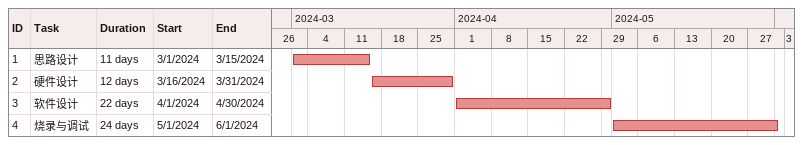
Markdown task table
| ID | Task | Duration | Start | Finish |
|---|---|---|---|---|
| 1 | 思路设计 | 11d | 2024-03-01 | 2024-03-15 |
| 2 | 硬件设计 | 12d | 2024-03-16 | 2024-03-31 |
| 3 | 软件设计 | 22d | 2024-04-01 | 2024-04-30 |
| 4 | 烧录与调试 | 24d | 2024-05-01 | 2024-06-01 |
